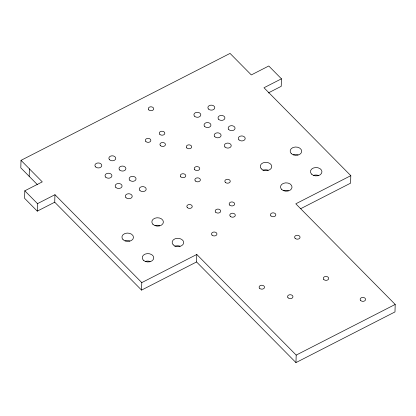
<?xml version="1.0" encoding="UTF-8"?>
<svg xmlns="http://www.w3.org/2000/svg" width="416" height="416" viewBox="0 0 416 416"><rect width="100%" height="100%" fill="white"/><g stroke="black" fill="none" stroke-linecap="round" stroke-linejoin="round"><path stroke-width="0.62" d="M268.268 92.95L281.226 86.32L281.45 78.822L268.772 65.988L251.311 74.927L230.053 53.404L21.024 160.352L20.8 167.851L37.393 184.652M21.024 160.352L42.281 181.875L24.814 190.809L24.591 198.307L37.268 211.141L54.73 202.207L54.954 194.709L37.487 203.642L37.268 211.141M29.182 176.337L29.406 168.844M141.778 282.61L196.789 254.467L196.565 261.96L141.554 290.108L141.778 282.61L54.954 194.709M281.45 78.822L263.983 87.755L350.808 175.661L295.802 203.804L395.2 304.439L394.976 311.932L295.963 362.596L296.187 355.098L196.789 254.467M350.808 175.661L350.584 183.16L300.737 208.666M296.187 355.098L395.2 304.439M196.565 261.96L295.963 362.596M54.73 202.207L141.554 290.108M24.814 190.809L37.487 203.642M125.122 240.89A5.777 4.186 1.7 0 1 129.828 240.958M155.043 225.581A5.777 4.186 1.7 0 1 159.749 225.649M145.402 261.42A5.777 4.186 1.7 0 1 150.103 261.487M174.777 246.303A5.777 4.186 1.7 0 1 180.029 246.178M313.612 175.354A5.777 4.186 1.7 0 1 318.318 175.422M283.691 190.668A5.777 4.186 1.7 0 1 288.397 190.731M293.332 154.825A5.777 4.186 1.7 0 1 298.038 154.892M262.865 170.331A5.777 4.186 1.7 0 1 268.117 170.201M288.049 297.814A2.72 1.971 1.7 0 0 292.729 297.523A2.72 1.971 1.7 0 0 289.962 294.726A2.72 1.971 1.7 0 0 288.049 297.814M212.03 235.108A2.72 1.971 1.7 0 0 216.715 234.816A2.72 1.971 1.7 0 0 213.949 232.019A2.72 1.971 1.7 0 0 212.03 235.108M270.925 215.925A2.72 1.971 1.7 0 0 275.605 215.634A2.72 1.971 1.7 0 0 272.839 212.836A2.72 1.971 1.7 0 0 270.925 215.925M259.626 288.324A2.72 1.971 1.7 0 0 264.311 288.033A2.72 1.971 1.7 0 0 261.544 285.236A2.72 1.971 1.7 0 0 259.626 288.324M187.335 207.589A2.72 1.971 1.7 0 0 192.015 207.298A2.72 1.971 1.7 0 0 189.249 204.5A2.72 1.971 1.7 0 0 187.335 207.589M148.793 109.886A2.72 1.971 1.7 0 0 153.478 109.595A2.72 1.971 1.7 0 0 150.712 106.798A2.72 1.971 1.7 0 0 148.793 109.886M360.677 300.503A2.72 1.971 1.7 0 0 365.357 300.217A2.72 1.971 1.7 0 0 362.591 297.414A2.72 1.971 1.7 0 0 360.677 300.503M225.347 182.359A2.72 1.971 1.7 0 0 230.032 182.068A2.72 1.971 1.7 0 0 227.266 179.27A2.72 1.971 1.7 0 0 225.347 182.359M295.131 238.337A2.72 1.971 1.7 0 0 299.816 238.051A2.72 1.971 1.7 0 0 297.05 235.248A2.72 1.971 1.7 0 0 295.131 238.337M323.804 279.521A2.72 1.971 1.7 0 0 328.484 279.23A2.72 1.971 1.7 0 0 325.718 276.432A2.72 1.971 1.7 0 0 323.804 279.521M186.794 147.935A2.72 1.971 1.7 0 0 191.474 147.649A2.72 1.971 1.7 0 0 188.713 144.846A2.72 1.971 1.7 0 0 186.794 147.935M95.55 166.878A3.453 2.501 1.7 0 0 101.499 166.509A3.453 2.501 1.7 0 0 97.984 162.958A3.453 2.501 1.7 0 0 95.55 166.878M109.522 159.728A3.453 2.501 1.7 0 0 115.471 159.364A3.453 2.501 1.7 0 0 111.956 155.808A3.453 2.501 1.7 0 0 109.522 159.728M105.69 177.143A3.453 2.501 1.7 0 0 111.639 176.779A3.453 2.501 1.7 0 0 108.124 173.222A3.453 2.501 1.7 0 0 105.69 177.143M119.662 169.993A3.453 2.501 1.7 0 0 125.611 169.629A3.453 2.501 1.7 0 0 122.096 166.072A3.453 2.501 1.7 0 0 119.662 169.993M115.83 187.408A3.453 2.501 1.7 0 0 121.779 187.044A3.453 2.501 1.7 0 0 118.264 183.487A3.453 2.501 1.7 0 0 115.83 187.408M129.802 180.258A3.453 2.501 1.7 0 0 135.751 179.894A3.453 2.501 1.7 0 0 132.236 176.337A3.453 2.501 1.7 0 0 129.802 180.258M125.97 197.673A3.453 2.501 1.7 0 0 131.919 197.309A3.453 2.501 1.7 0 0 128.404 193.752A3.453 2.501 1.7 0 0 125.97 197.673M139.942 190.528A3.453 2.501 1.7 0 0 145.891 190.159A3.453 2.501 1.7 0 0 142.376 186.602A3.453 2.501 1.7 0 0 139.942 190.528M238.956 139.864A3.453 2.501 1.7 0 0 244.904 139.5A3.453 2.501 1.7 0 0 241.389 135.944A3.453 2.501 1.7 0 0 238.956 139.864M224.983 147.014A3.453 2.501 1.7 0 0 230.932 146.645A3.453 2.501 1.7 0 0 227.417 143.094A3.453 2.501 1.7 0 0 224.983 147.014M228.816 129.6A3.453 2.501 1.7 0 0 234.764 129.236A3.453 2.501 1.7 0 0 231.249 125.679A3.453 2.501 1.7 0 0 228.816 129.6M214.843 136.75A3.453 2.501 1.7 0 0 220.792 136.38A3.453 2.501 1.7 0 0 217.277 132.824A3.453 2.501 1.7 0 0 214.843 136.75M218.676 119.335A3.453 2.501 1.7 0 0 224.624 118.966A3.453 2.501 1.7 0 0 221.109 115.414A3.453 2.501 1.7 0 0 218.676 119.335M204.703 126.485A3.453 2.501 1.7 0 0 210.652 126.116A3.453 2.501 1.7 0 0 207.137 122.559A3.453 2.501 1.7 0 0 204.703 126.485M208.536 109.07A3.453 2.501 1.7 0 0 214.484 108.701A3.453 2.501 1.7 0 0 210.969 105.149A3.453 2.501 1.7 0 0 208.536 109.07M194.563 116.22A3.453 2.501 1.7 0 0 200.512 115.851A3.453 2.501 1.7 0 0 197.002 112.294A3.453 2.501 1.7 0 0 194.563 116.22M180.788 176.868A2.761 1.997 1.7 0 0 185.541 176.571A2.761 1.997 1.7 0 0 182.733 173.732A2.761 1.997 1.7 0 0 180.788 176.868M195.38 180.991A2.761 1.997 1.7 0 0 200.132 180.7A2.761 1.997 1.7 0 0 197.324 177.856A2.761 1.997 1.7 0 0 195.38 180.991M194.761 169.718A2.761 1.997 1.7 0 0 199.514 169.426A2.761 1.997 1.7 0 0 196.706 166.582A2.761 1.997 1.7 0 0 194.761 169.718M215.717 212.228A2.761 1.997 1.7 0 0 220.47 211.936A2.761 1.997 1.7 0 0 217.662 209.092A2.761 1.997 1.7 0 0 215.717 212.228M230.308 216.356A2.761 1.997 1.7 0 0 235.061 216.06A2.761 1.997 1.7 0 0 232.253 213.221A2.761 1.997 1.7 0 0 230.308 216.356M229.689 205.083A2.761 1.997 1.7 0 0 234.442 204.786A2.761 1.997 1.7 0 0 231.634 201.947A2.761 1.997 1.7 0 0 229.689 205.083M123.022 239.642A5.777 4.186 1.7 0 0 132.974 239.028A5.777 4.186 1.7 0 0 127.093 233.08A5.777 4.186 1.7 0 0 123.022 239.642M152.942 224.333A5.777 4.186 1.7 0 0 162.895 223.72A5.777 4.186 1.7 0 0 157.019 217.766A5.777 4.186 1.7 0 0 152.942 224.333M143.302 260.172A5.777 4.186 1.7 0 0 153.254 259.558A5.777 4.186 1.7 0 0 147.373 253.609A5.777 4.186 1.7 0 0 143.302 260.172M173.222 244.863A5.777 4.186 1.7 0 0 183.175 244.249A5.777 4.186 1.7 0 0 177.299 238.3A5.777 4.186 1.7 0 0 173.222 244.863M311.511 174.106A5.777 4.186 1.7 0 0 321.464 173.493A5.777 4.186 1.7 0 0 315.588 167.544A5.777 4.186 1.7 0 0 311.511 174.106M281.59 189.415A5.777 4.186 1.7 0 0 291.543 188.802A5.777 4.186 1.7 0 0 285.662 182.853A5.777 4.186 1.7 0 0 281.59 189.415M291.236 153.577A5.777 4.186 1.7 0 0 301.184 152.963A5.777 4.186 1.7 0 0 295.308 147.009A5.777 4.186 1.7 0 0 291.236 153.577M261.31 168.886A5.777 4.186 1.7 0 0 271.263 168.272A5.777 4.186 1.7 0 0 265.387 162.323A5.777 4.186 1.7 0 0 261.31 168.886M145.86 141.502A2.761 1.997 1.7 0 0 150.613 141.211A2.761 1.997 1.7 0 0 147.805 138.367A2.761 1.997 1.7 0 0 145.86 141.502M160.451 145.626A2.761 1.997 1.7 0 0 165.204 145.335A2.761 1.997 1.7 0 0 162.396 142.496A2.761 1.997 1.7 0 0 160.451 145.626M159.832 134.352A2.761 1.997 1.7 0 0 164.585 134.061A2.761 1.997 1.7 0 0 161.777 131.222A2.761 1.997 1.7 0 0 159.832 134.352"/></g></svg>
